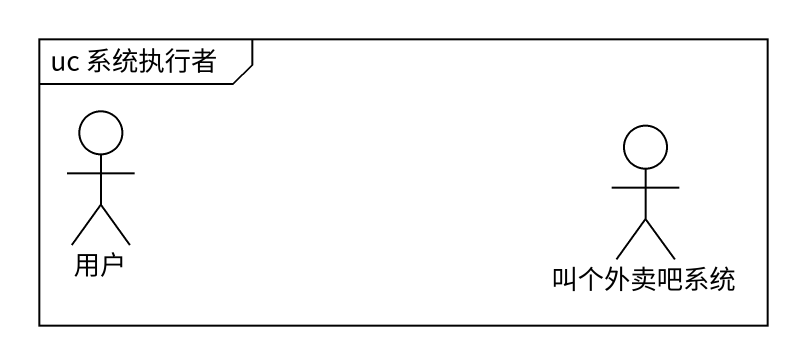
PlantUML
@startuml
mainframe uc 系统执行者
actor 用户
actor 叫个外卖吧系统
@enduml
